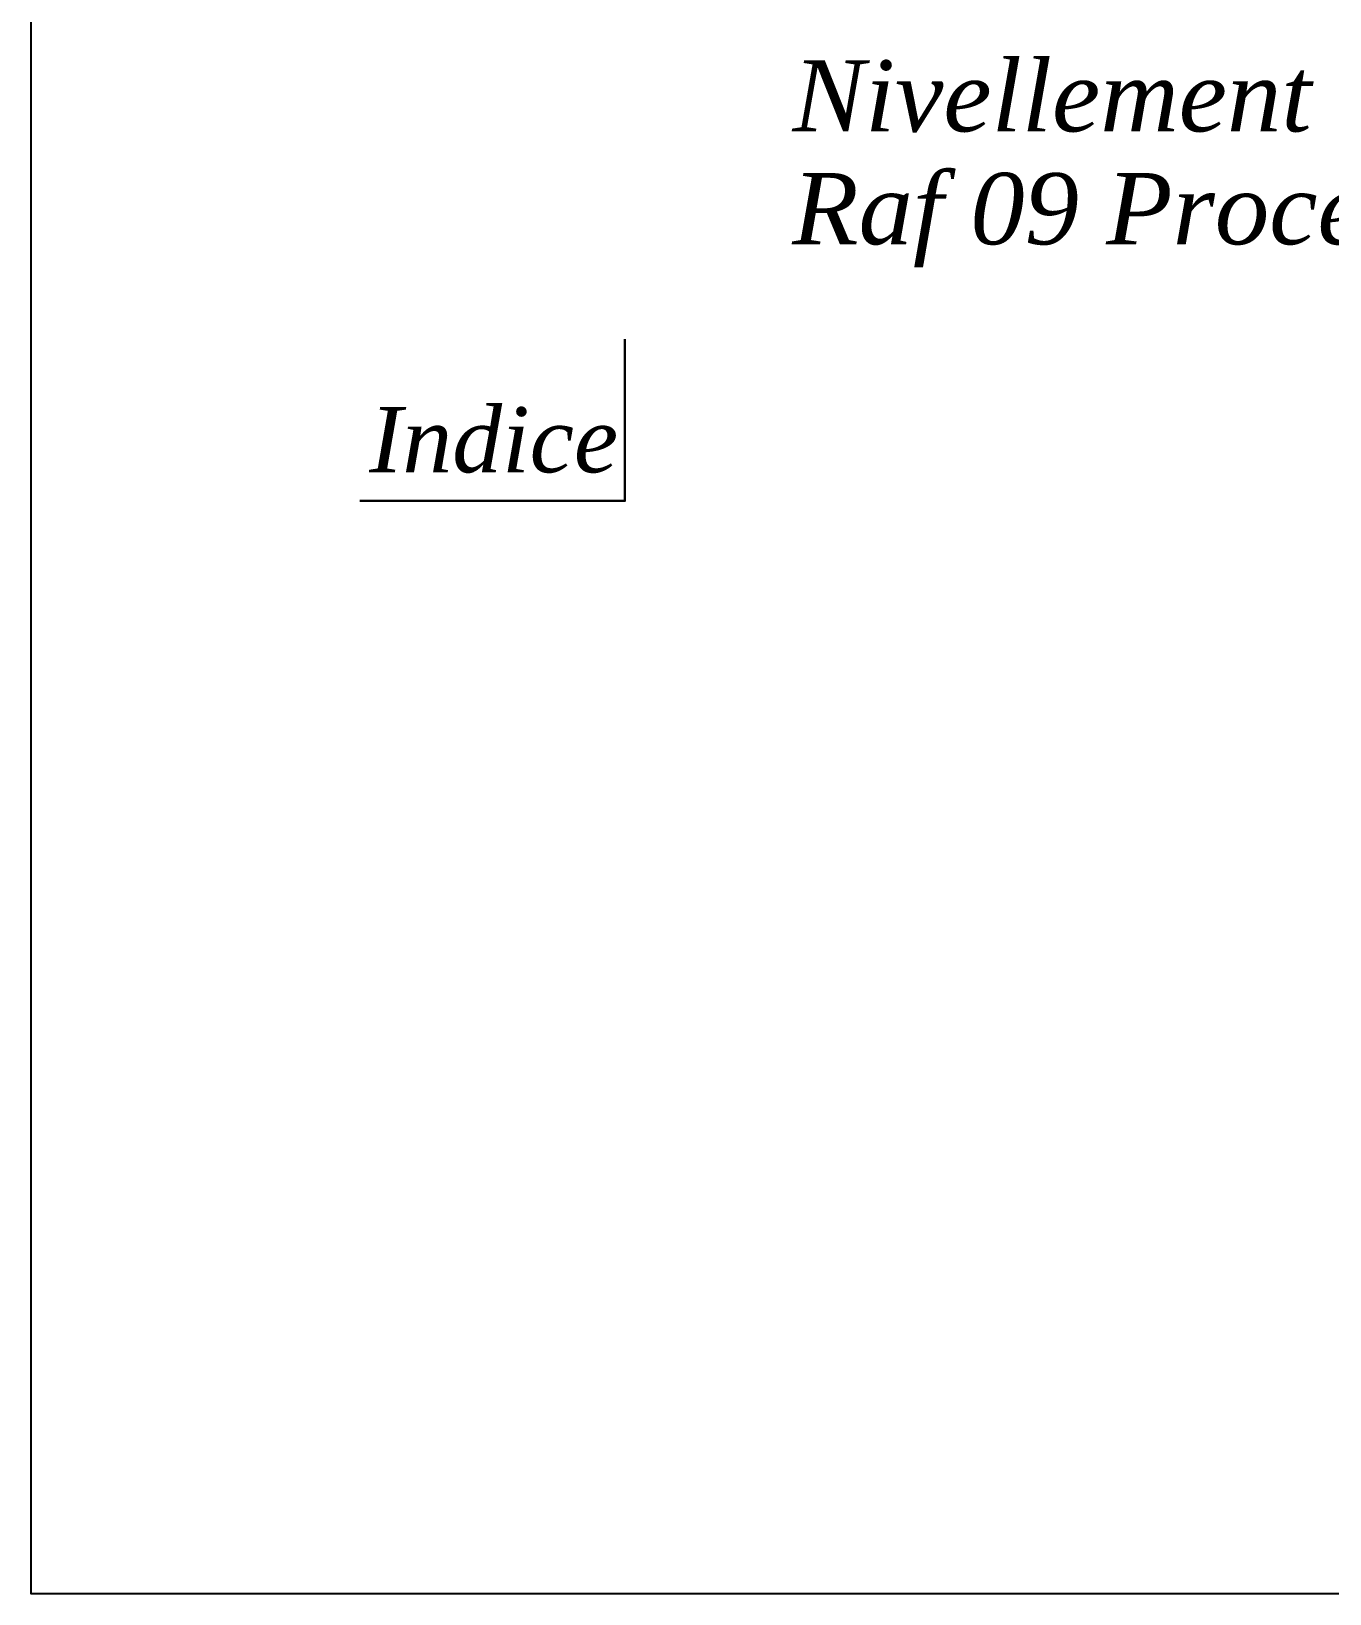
# Model space of a CAD drawing. Header units: metres. Extents: x 9606 to 9900, y 4805 to 4952.
# Drawn here: x 9816 to 9826.93, y 4840.6 to 4853.75 of the extents above; entities that cross this region are included whole.
import ezdxf

# ---------------------------------------------------------------- set-up
doc = ezdxf.new("R2010")
doc.units = ezdxf.units.M
doc.header["$LTSCALE"] = 2
doc.layers.add('Titre', color=7, linetype='Continuous')
doc.styles.add('CARTOUCHE', font='timesi.ttf', dxfattribs={"height": 1})

msp = doc.modelspace()

# ---------------------------------------------------------------- linework, layer by layer
at = {"lineweight": 30, "flags": 128}
msp.add_lwpolyline([(9818.766, 4849.801), (9821, 4849.801), (9821, 4851.161)], dxfattribs=at)
at = {"layer": 'Titre', "color": 7}
msp.add_lwpolyline([(9816, 4900), (9858, 4900), (9858, 4840.6), (9816, 4840.6), (9816, 4900)], dxfattribs=at)

# ---------------------------------------------------------------- texts
at = {"layer": 'Titre', "style": 'CARTOUCHE', "width": 1.01}
for s, height, p in [('Nivellement rattaché au système RGF 93', 0.6, (9822.41, 4852.911)), ('Raf 09 Procédé GNSS', 0.6, (9822.408, 4851.961)), ('Indice', 0.55, (9818.846, 4850.041))]:
    msp.add_text(s, height=height, rotation=360, dxfattribs=at).set_placement(p)

doc.saveas('drawing.dxf')
